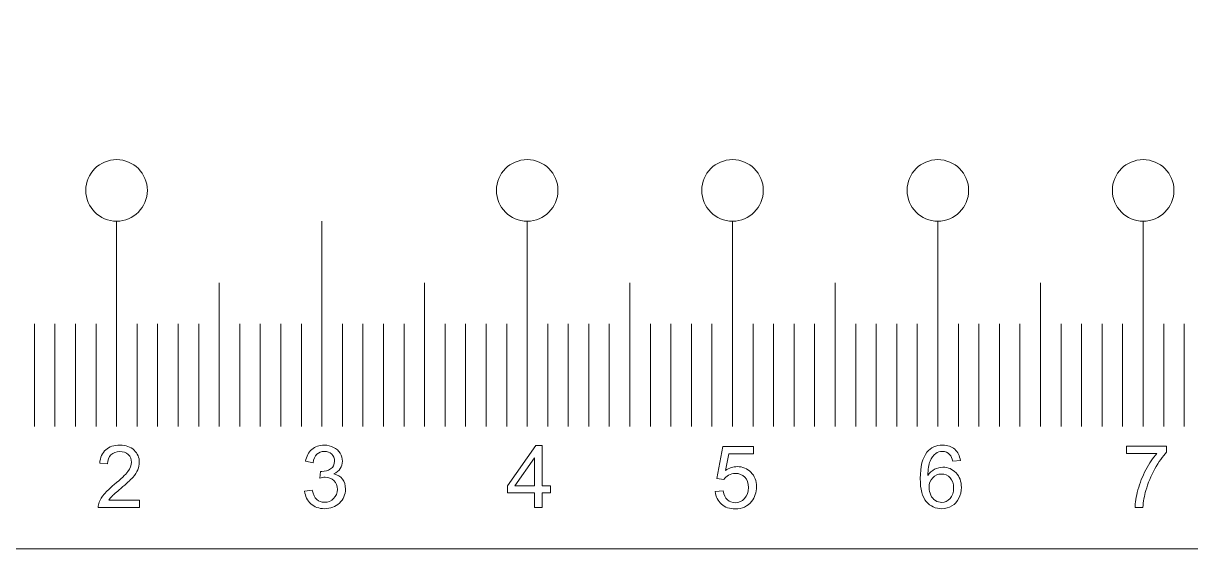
# Model space of a CAD drawing. Header units: millimetres. Extents: x -343 to 152, y -236 to 152.
# Drawn here: x -119.6 to -62.7, y -152.6 to -127 of the extents above; entities that cross this region are included whole.
import ezdxf

# ---------------------------------------------------------------- set-up
doc = ezdxf.new("R2010")
doc.units = ezdxf.units.MM
doc.header["$MEASUREMENT"] = 0
doc.layers.add('Layer 1', color=7, linetype='Continuous')

msp = doc.modelspace()

# ---------------------------------------------------------------- linework, layer by layer
at = {"layer": 'Layer 1', "color": 1, "lineweight": 20}
for points, knots in [([(-152.5693, -152.5693), (-152.5693, -152.5693), (152.4307, -152.5693), (152.4307, -152.5693), (152.4307, -152.5693), (152.4307, 152.4307), (152.4307, 152.4307), (152.4307, 152.4307), (-152.5693, 152.4307), (-152.5693, 152.4307), (-152.5693, 152.4307), (-152.5693, -152.5693), (-152.5693, -152.5693)], [0, 0, 0, 0, 0.25, 0.25, 0.25, 0.5, 0.5, 0.5, 0.75, 0.75, 0.75, 1, 1, 1, 1]), ([(-113.9447, -150.2137), (-113.9447, -150.2137), (-113.9447, -150.5693), (-113.9447, -150.5693), (-113.9447, -150.5693), (-115.9511, -150.5693), (-115.9511, -150.5693), (-115.954, -150.4798), (-115.9392, -150.3937), (-115.9074, -150.3105), (-115.856, -150.1743), (-115.7733, -150.0395), (-115.6598, -149.9076), (-115.5462, -149.7757), (-115.3839, -149.6233), (-115.173, -149.4504), (-114.8448, -149.1802), (-114.6219, -148.9663), (-114.5055, -148.8082), (-114.3883, -148.6503), (-114.3298, -148.5006), (-114.3298, -148.3595), (-114.3298, -148.2121), (-114.3828, -148.088), (-114.4886, -147.9864), (-114.5944, -147.8854), (-114.7327, -147.8346), (-114.9028, -147.8346), (-115.0826, -147.8346), (-115.2265, -147.8883), (-115.3346, -147.9955), (-115.4424, -148.102), (-115.4968, -148.2502), (-115.4982, -148.44), (-115.4982, -148.44), (-115.8792, -148.4019), (-115.8792, -148.4019), (-115.8531, -148.1169), (-115.7544, -147.8995), (-115.5836, -147.7499), (-115.4121, -147.6004), (-115.1829, -147.5256), (-114.8943, -147.5256), (-114.6035, -147.5256), (-114.3729, -147.606), (-114.2036, -147.7676), (-114.0334, -147.9291), (-113.9488, -148.1296), (-113.9488, -148.368), (-113.9488, -148.4894), (-113.9735, -148.6087), (-114.0236, -148.7258), (-114.0731, -148.8435), (-114.1555, -148.9671), (-114.2705, -149.0968), (-114.3863, -149.226), (-114.5775, -149.4045), (-114.8442, -149.6302), (-115.0679, -149.818), (-115.2118, -149.945), (-115.2753, -150.0119), (-115.3388, -150.0789), (-115.3909, -150.146), (-115.4326, -150.2137), (-115.4326, -150.2137), (-113.9447, -150.2137), (-113.9447, -150.2137)], [0, 0, 0, 0, 0.0454545, 0.0454545, 0.0454545, 0.0909091, 0.0909091, 0.0909091, 0.1363636, 0.1363636, 0.1363636, 0.1818182, 0.1818182, 0.1818182, 0.2272727, 0.2272727, 0.2272727, 0.2727273, 0.2727273, 0.2727273, 0.3181818, 0.3181818, 0.3181818, 0.3636364, 0.3636364, 0.3636364, 0.4090909, 0.4090909, 0.4090909, 0.4545455, 0.4545455, 0.4545455, 0.5, 0.5, 0.5, 0.5454545, 0.5454545, 0.5454545, 0.5909091, 0.5909091, 0.5909091, 0.6363636, 0.6363636, 0.6363636, 0.6818182, 0.6818182, 0.6818182, 0.7272727, 0.7272727, 0.7272727, 0.7727273, 0.7727273, 0.7727273, 0.8181818, 0.8181818, 0.8181818, 0.8636364, 0.8636364, 0.8636364, 0.9090909, 0.9090909, 0.9090909, 0.9545455, 0.9545455, 0.9545455, 1, 1, 1, 1]), ([(-105.8962, -149.765), (-105.8962, -149.765), (-105.5236, -149.7142), (-105.5236, -149.7142), (-105.4806, -149.9258), (-105.4087, -150.0782), (-105.3064, -150.1714), (-105.2041, -150.2645), (-105.0785, -150.3111), (-104.9296, -150.3111), (-104.7532, -150.3111), (-104.6043, -150.2505), (-104.4844, -150.129), (-104.3644, -150.0077), (-104.3044, -149.8575), (-104.3044, -149.6783), (-104.3044, -149.5074), (-104.3601, -149.3664), (-104.4724, -149.255), (-104.5838, -149.1441), (-104.7257, -149.0884), (-104.8985, -149.0884), (-104.9691, -149.0884), (-105.0566, -149.1026), (-105.1616, -149.13), (-105.1616, -149.13), (-105.1201, -148.804), (-105.1201, -148.804), (-105.0954, -148.8069), (-105.0749, -148.8082), (-105.06, -148.8082), (-104.9007, -148.8082), (-104.758, -148.7666), (-104.6304, -148.6842), (-104.5034, -148.6015), (-104.4399, -148.4745), (-104.4399, -148.3032), (-104.4399, -148.167), (-104.4865, -148.0541), (-104.5789, -147.9645), (-104.6714, -147.8749), (-104.7906, -147.8304), (-104.9366, -147.8304), (-105.082, -147.8304), (-105.2025, -147.8763), (-105.2993, -147.968), (-105.396, -148.0597), (-105.4581, -148.1973), (-105.4855, -148.3807), (-105.4855, -148.3807), (-105.8581, -148.313), (-105.8581, -148.313), (-105.8121, -148.0632), (-105.7092, -147.8692), (-105.5477, -147.7317), (-105.3868, -147.594), (-105.1856, -147.5256), (-104.9457, -147.5256), (-104.7806, -147.5256), (-104.6282, -147.5608), (-104.4893, -147.6321), (-104.3496, -147.7027), (-104.2431, -147.7994), (-104.1696, -147.9215), (-104.0956, -148.0442), (-104.0589, -148.174), (-104.0589, -148.3116), (-104.0589, -148.4422), (-104.0941, -148.5607), (-104.1641, -148.6679), (-104.2345, -148.7751), (-104.339, -148.8605), (-104.4766, -148.924), (-104.2973, -148.9649), (-104.1583, -149.051), (-104.0589, -149.1815), (-103.9602, -149.3114), (-103.9107, -149.4751), (-103.9107, -149.6705), (-103.9107, -149.935), (-104.0074, -150.1601), (-104.2, -150.3443), (-104.3933, -150.5284), (-104.6375, -150.6201), (-104.9323, -150.6201), (-105.1983, -150.6201), (-105.4191, -150.5404), (-105.5949, -150.3817), (-105.7712, -150.2229), (-105.8714, -150.0177), (-105.8962, -149.765)], [0, 0, 0, 0, 0.0333333, 0.0333333, 0.0333333, 0.0666667, 0.0666667, 0.0666667, 0.1, 0.1, 0.1, 0.1333333, 0.1333333, 0.1333333, 0.1666667, 0.1666667, 0.1666667, 0.2, 0.2, 0.2, 0.2333333, 0.2333333, 0.2333333, 0.2666667, 0.2666667, 0.2666667, 0.3, 0.3, 0.3, 0.3333333, 0.3333333, 0.3333333, 0.3666667, 0.3666667, 0.3666667, 0.4, 0.4, 0.4, 0.4333333, 0.4333333, 0.4333333, 0.4666667, 0.4666667, 0.4666667, 0.5, 0.5, 0.5, 0.5333333, 0.5333333, 0.5333333, 0.5666667, 0.5666667, 0.5666667, 0.6, 0.6, 0.6, 0.6333333, 0.6333333, 0.6333333, 0.6666667, 0.6666667, 0.6666667, 0.7, 0.7, 0.7, 0.7333333, 0.7333333, 0.7333333, 0.7666667, 0.7666667, 0.7666667, 0.8, 0.8, 0.8, 0.8333333, 0.8333333, 0.8333333, 0.8666667, 0.8666667, 0.8666667, 0.9, 0.9, 0.9, 0.9333333, 0.9333333, 0.9333333, 0.9666667, 0.9666667, 0.9666667, 1, 1, 1, 1]), ([(-94.7066, -150.5693), (-94.7066, -150.5693), (-94.7066, -149.8454), (-94.7066, -149.8454), (-94.7066, -149.8454), (-96.0232, -149.8454), (-96.0232, -149.8454), (-96.0232, -149.8454), (-96.0232, -149.5025), (-96.0232, -149.5025), (-96.0232, -149.5025), (-94.6389, -147.5383), (-94.6389, -147.5383), (-94.6389, -147.5383), (-94.3341, -147.5383), (-94.3341, -147.5383), (-94.3341, -147.5383), (-94.3341, -149.5025), (-94.3341, -149.5025), (-94.3341, -149.5025), (-93.9235, -149.5025), (-93.9235, -149.5025), (-93.9235, -149.5025), (-93.9235, -149.8454), (-93.9235, -149.8454), (-93.9235, -149.8454), (-94.3341, -149.8454), (-94.3341, -149.8454), (-94.3341, -149.8454), (-94.3341, -150.5693), (-94.3341, -150.5693), (-94.3341, -150.5693), (-94.7066, -150.5693), (-94.7066, -150.5693)], [0, 0, 0, 0, 0.0909091, 0.0909091, 0.0909091, 0.1818182, 0.1818182, 0.1818182, 0.2727273, 0.2727273, 0.2727273, 0.3636364, 0.3636364, 0.3636364, 0.4545455, 0.4545455, 0.4545455, 0.5454545, 0.5454545, 0.5454545, 0.6363636, 0.6363636, 0.6363636, 0.7272727, 0.7272727, 0.7272727, 0.8181818, 0.8181818, 0.8181818, 0.9090909, 0.9090909, 0.9090909, 1, 1, 1, 1]), ([(-85.8963, -149.7861), (-85.8963, -149.7861), (-85.5068, -149.7565), (-85.5068, -149.7565), (-85.478, -149.9464), (-85.411, -150.0889), (-85.3065, -150.1848), (-85.202, -150.2801), (-85.0743, -150.328), (-84.9242, -150.328), (-84.7428, -150.328), (-84.591, -150.2603), (-84.4676, -150.1255), (-84.3449, -149.99), (-84.2834, -149.8109), (-84.2834, -149.5879), (-84.2834, -149.3755), (-84.342, -149.2084), (-84.4598, -149.0856), (-84.5777, -148.9629), (-84.7337, -148.9014), (-84.9277, -148.9014), (-85.0482, -148.9014), (-85.1563, -148.929), (-85.2521, -148.984), (-85.3475, -149.0391), (-85.4223, -149.1102), (-85.4772, -149.1977), (-85.4772, -149.1977), (-85.8287, -149.1469), (-85.8287, -149.1469), (-85.8287, -149.1469), (-85.5366, -147.5891), (-85.5366, -147.5891), (-85.5366, -147.5891), (-84.0336, -147.5891), (-84.0336, -147.5891), (-84.0336, -147.5891), (-84.0336, -147.9447), (-84.0336, -147.9447), (-84.0336, -147.9447), (-85.2394, -147.9447), (-85.2394, -147.9447), (-85.2394, -147.9447), (-85.401, -148.7624), (-85.401, -148.7624), (-85.2198, -148.6347), (-85.0293, -148.5712), (-84.8303, -148.5712), (-84.5663, -148.5712), (-84.3435, -148.663), (-84.1622, -148.8463), (-83.9808, -149.0298), (-83.8897, -149.2654), (-83.8897, -149.5533), (-83.8897, -149.8279), (-83.9694, -150.0649), (-84.129, -150.2645), (-84.323, -150.51), (-84.5882, -150.6328), (-84.9242, -150.6328), (-85.1993, -150.6328), (-85.4237, -150.5553), (-85.5979, -150.4007), (-85.7721, -150.2463), (-85.8717, -150.0415), (-85.8963, -149.7861)], [0, 0, 0, 0, 0.0454545, 0.0454545, 0.0454545, 0.0909091, 0.0909091, 0.0909091, 0.1363636, 0.1363636, 0.1363636, 0.1818182, 0.1818182, 0.1818182, 0.2272727, 0.2272727, 0.2272727, 0.2727273, 0.2727273, 0.2727273, 0.3181818, 0.3181818, 0.3181818, 0.3636364, 0.3636364, 0.3636364, 0.4090909, 0.4090909, 0.4090909, 0.4545455, 0.4545455, 0.4545455, 0.5, 0.5, 0.5, 0.5454545, 0.5454545, 0.5454545, 0.5909091, 0.5909091, 0.5909091, 0.6363636, 0.6363636, 0.6363636, 0.6818182, 0.6818182, 0.6818182, 0.7272727, 0.7272727, 0.7272727, 0.7727273, 0.7727273, 0.7727273, 0.8181818, 0.8181818, 0.8181818, 0.8636364, 0.8636364, 0.8636364, 0.9090909, 0.9090909, 0.9090909, 0.9545455, 0.9545455, 0.9545455, 1, 1, 1, 1]), ([(-73.9616, -148.2791), (-73.9616, -148.2791), (-74.3299, -148.3087), (-74.3299, -148.3087), (-74.3629, -148.1628), (-74.4103, -148.0561), (-74.4716, -147.9899), (-74.5725, -147.8834), (-74.6975, -147.8304), (-74.8455, -147.8304), (-74.9649, -147.8304), (-75.0707, -147.8636), (-75.1616, -147.9299), (-75.2788, -148.0153), (-75.3706, -148.1394), (-75.439, -148.3032), (-75.5067, -148.4676), (-75.5419, -148.7011), (-75.5448, -149.0037), (-75.4551, -148.8675), (-75.3452, -148.7659), (-75.2153, -148.7004), (-75.0854, -148.6341), (-74.95, -148.6008), (-74.8074, -148.6008), (-74.5592, -148.6008), (-74.3475, -148.6926), (-74.1724, -148.8754), (-73.9982, -149.058), (-73.9108, -149.2938), (-73.9108, -149.5836), (-73.9108, -149.7741), (-73.9516, -149.9506), (-74.0335, -150.1143), (-74.116, -150.2779), (-74.2283, -150.4029), (-74.3722, -150.4896), (-74.5153, -150.5765), (-74.6783, -150.6201), (-74.8604, -150.6201), (-75.1701, -150.6201), (-75.4234, -150.5058), (-75.6195, -150.2779), (-75.8151, -150.05), (-75.9131, -149.6741), (-75.9131, -149.1505), (-75.9131, -148.5649), (-75.8044, -148.1388), (-75.5879, -147.8727), (-75.3987, -147.6413), (-75.144, -147.5256), (-74.823, -147.5256), (-74.5846, -147.5256), (-74.3883, -147.5927), (-74.2359, -147.7259), (-74.0835, -147.8594), (-73.9919, -148.0434), (-73.9616, -148.2791)], [0, 0, 0, 0, 0.0526316, 0.0526316, 0.0526316, 0.1052632, 0.1052632, 0.1052632, 0.1578947, 0.1578947, 0.1578947, 0.2105263, 0.2105263, 0.2105263, 0.2631579, 0.2631579, 0.2631579, 0.3157895, 0.3157895, 0.3157895, 0.3684211, 0.3684211, 0.3684211, 0.4210526, 0.4210526, 0.4210526, 0.4736842, 0.4736842, 0.4736842, 0.5263158, 0.5263158, 0.5263158, 0.5789474, 0.5789474, 0.5789474, 0.6315789, 0.6315789, 0.6315789, 0.6842105, 0.6842105, 0.6842105, 0.7368421, 0.7368421, 0.7368421, 0.7894737, 0.7894737, 0.7894737, 0.8421053, 0.8421053, 0.8421053, 0.8947368, 0.8947368, 0.8947368, 0.9473684, 0.9473684, 0.9473684, 1, 1, 1, 1]), ([(-65.8749, -147.932), (-65.8749, -147.932), (-65.8749, -147.5764), (-65.8749, -147.5764), (-65.8749, -147.5764), (-63.9149, -147.5764), (-63.9149, -147.5764), (-63.9149, -147.5764), (-63.9149, -147.8642), (-63.9149, -147.8642), (-64.1076, -148.0696), (-64.2994, -148.3426), (-64.4886, -148.6835), (-64.6784, -149.0241), (-64.8244, -149.3749), (-64.9282, -149.7353), (-65.0022, -149.9887), (-65.0501, -150.2674), (-65.0706, -150.5693), (-65.0706, -150.5693), (-65.4516, -150.5693), (-65.4516, -150.5693), (-65.4474, -150.3309), (-65.4008, -150.0424), (-65.3112, -149.7044), (-65.2217, -149.3657), (-65.094, -149.0398), (-64.9267, -148.7258), (-64.7596, -148.4117), (-64.5818, -148.1472), (-64.3933, -147.932), (-64.3933, -147.932), (-65.8749, -147.932), (-65.8749, -147.932)], [0, 0, 0, 0, 0.0909091, 0.0909091, 0.0909091, 0.1818182, 0.1818182, 0.1818182, 0.2727273, 0.2727273, 0.2727273, 0.3636364, 0.3636364, 0.3636364, 0.4545455, 0.4545455, 0.4545455, 0.5454545, 0.5454545, 0.5454545, 0.6363636, 0.6363636, 0.6363636, 0.7272727, 0.7272727, 0.7272727, 0.8181818, 0.8181818, 0.8181818, 0.9090909, 0.9090909, 0.9090909, 1, 1, 1, 1]), ([(-94.7066, -149.5025), (-94.7066, -149.5025), (-94.7066, -148.1388), (-94.7066, -148.1388), (-94.7066, -148.1388), (-95.6569, -149.5025), (-95.6569, -149.5025), (-95.6569, -149.5025), (-94.7066, -149.5025), (-94.7066, -149.5025)], [0, 0, 0, 0, 0.3333333, 0.3333333, 0.3333333, 0.6666667, 0.6666667, 0.6666667, 1, 1, 1, 1]), ([(-75.4856, -149.5872), (-75.4856, -149.7156), (-75.458, -149.8384), (-75.4036, -149.9555), (-75.3494, -150.0727), (-75.2732, -150.1616), (-75.1765, -150.2229), (-75.0792, -150.2844), (-74.9761, -150.3153), (-74.8668, -150.3153), (-74.708, -150.3153), (-74.5725, -150.2518), (-74.4604, -150.1248), (-74.3481, -149.9978), (-74.2918, -149.8257), (-74.2918, -149.6077), (-74.2918, -149.3981), (-74.3475, -149.233), (-74.4582, -149.1124), (-74.569, -148.9917), (-74.7102, -148.931), (-74.8815, -148.931), (-75.0495, -148.931), (-75.1928, -148.9917), (-75.3098, -149.1124), (-75.427, -149.233), (-75.4856, -149.3911), (-75.4856, -149.5872)], [0, 0, 0, 0, 0.1111111, 0.1111111, 0.1111111, 0.2222222, 0.2222222, 0.2222222, 0.3333333, 0.3333333, 0.3333333, 0.4444444, 0.4444444, 0.4444444, 0.5555556, 0.5555556, 0.5555556, 0.6666667, 0.6666667, 0.6666667, 0.7777778, 0.7777778, 0.7777778, 0.8888889, 0.8888889, 0.8888889, 1, 1, 1, 1])]:
    msp.add_open_spline(points, degree=3, knots=knots, dxfattribs=at)
at = {"layer": 'Layer 1', "color": 253, "lineweight": 9}
for points in [[(-115.0579, -133.611), (-115.8863, -133.611), (-116.558, -134.2825), (-116.558, -135.111), (-116.558, -135.9394), (-115.8863, -136.6109), (-115.0579, -136.6109), (-114.2296, -136.6109), (-113.5579, -135.9394), (-113.5579, -135.111), (-113.5579, -134.2825), (-114.2296, -133.611), (-115.0579, -133.611)], [(-95.058, -133.611), (-95.8863, -133.611), (-96.558, -134.2825), (-96.558, -135.111), (-96.558, -135.9394), (-95.8863, -136.6109), (-95.058, -136.6109), (-94.2296, -136.6109), (-93.5579, -135.9394), (-93.5579, -135.111), (-93.5579, -134.2825), (-94.2296, -133.611), (-95.058, -133.611)], [(-85.0579, -133.611), (-85.8864, -133.611), (-86.5579, -134.2825), (-86.5579, -135.111), (-86.5579, -135.9394), (-85.8864, -136.6109), (-85.0579, -136.6109), (-84.2295, -136.6109), (-83.558, -135.9394), (-83.558, -135.111), (-83.558, -134.2825), (-84.2295, -133.611), (-85.0579, -133.611)], [(-75.058, -133.611), (-75.8863, -133.611), (-76.5579, -134.2825), (-76.5579, -135.111), (-76.5579, -135.9394), (-75.8863, -136.6109), (-75.058, -136.6109), (-74.2296, -136.6109), (-73.5579, -135.9394), (-73.5579, -135.111), (-73.5579, -134.2825), (-74.2296, -133.611), (-75.058, -133.611)], [(-65.0579, -133.611), (-65.8863, -133.611), (-66.558, -134.2825), (-66.558, -135.111), (-66.558, -135.9394), (-65.8863, -136.6109), (-65.0579, -136.6109), (-64.2295, -136.6109), (-63.558, -135.9394), (-63.558, -135.111), (-63.558, -134.2825), (-64.2295, -133.611), (-65.0579, -133.611)]]:
    msp.add_open_spline(points, degree=3, knots=[0, 0, 0, 0, 0.25, 0.25, 0.25, 0.5, 0.5, 0.5, 0.75, 0.75, 0.75, 1, 1, 1, 1], dxfattribs=at)
at = {"layer": 'Layer 1', "color": 1, "lineweight": 20}
for points in [[(-115.0579, -136.6109), (-115.0579, -136.6109), (-115.0579, -146.611), (-115.0579, -146.611)], [(-105.058, -136.6109), (-105.058, -136.6109), (-105.058, -146.611), (-105.058, -146.611)], [(-95.058, -136.6109), (-95.058, -136.6109), (-95.058, -146.611), (-95.058, -146.611)], [(-85.0579, -136.6109), (-85.0579, -136.6109), (-85.0579, -146.611), (-85.0579, -146.611)], [(-75.058, -136.6109), (-75.058, -136.6109), (-75.058, -146.611), (-75.058, -146.611)], [(-65.0579, -136.6109), (-65.0579, -136.6109), (-65.0579, -146.611), (-65.0579, -146.611)], [(-110.058, -139.611), (-110.058, -139.611), (-110.058, -146.611), (-110.058, -146.611)], [(-100.0579, -139.611), (-100.0579, -139.611), (-100.0579, -146.611), (-100.0579, -146.611)], [(-90.058, -139.611), (-90.058, -139.611), (-90.058, -146.611), (-90.058, -146.611)], [(-80.0579, -139.611), (-80.0579, -139.611), (-80.0579, -146.611), (-80.0579, -146.611)], [(-70.058, -139.611), (-70.058, -139.611), (-70.058, -146.611), (-70.058, -146.611)], [(-119.058, -141.611), (-119.058, -141.611), (-119.058, -146.611), (-119.058, -146.611)], [(-118.0579, -141.611), (-118.0579, -141.611), (-118.0579, -146.611), (-118.0579, -146.611)], [(-117.058, -141.611), (-117.058, -141.611), (-117.058, -146.611), (-117.058, -146.611)], [(-116.058, -141.611), (-116.058, -141.611), (-116.058, -146.611), (-116.058, -146.611)], [(-114.058, -141.611), (-114.058, -141.611), (-114.058, -146.611), (-114.058, -146.611)], [(-113.0579, -141.611), (-113.0579, -141.611), (-113.0579, -146.611), (-113.0579, -146.611)], [(-112.058, -141.611), (-112.058, -141.611), (-112.058, -146.611), (-112.058, -146.611)], [(-111.0579, -141.611), (-111.0579, -141.611), (-111.0579, -146.611), (-111.0579, -146.611)], [(-109.0579, -141.611), (-109.0579, -141.611), (-109.0579, -146.611), (-109.0579, -146.611)], [(-108.058, -141.611), (-108.058, -141.611), (-108.058, -146.611), (-108.058, -146.611)], [(-107.0579, -141.611), (-107.0579, -141.611), (-107.0579, -146.611), (-107.0579, -146.611)], [(-106.058, -141.611), (-106.058, -141.611), (-106.058, -146.611), (-106.058, -146.611)], [(-104.0579, -141.611), (-104.0579, -141.611), (-104.0579, -146.611), (-104.0579, -146.611)], [(-103.058, -141.611), (-103.058, -141.611), (-103.058, -146.611), (-103.058, -146.611)], [(-102.0579, -141.611), (-102.0579, -141.611), (-102.0579, -146.611), (-102.0579, -146.611)], [(-101.058, -141.611), (-101.058, -141.611), (-101.058, -146.611), (-101.058, -146.611)], [(-99.058, -141.611), (-99.058, -141.611), (-99.058, -146.611), (-99.058, -146.611)], [(-98.0579, -141.611), (-98.0579, -141.611), (-98.0579, -146.611), (-98.0579, -146.611)], [(-97.058, -141.611), (-97.058, -141.611), (-97.058, -146.611), (-97.058, -146.611)], [(-96.0579, -141.611), (-96.0579, -141.611), (-96.0579, -146.611), (-96.0579, -146.611)], [(-94.0579, -141.611), (-94.0579, -141.611), (-94.0579, -146.611), (-94.0579, -146.611)], [(-93.0579, -141.611), (-93.0579, -141.611), (-93.0579, -146.611), (-93.0579, -146.611)], [(-92.058, -141.611), (-92.058, -141.611), (-92.058, -146.611), (-92.058, -146.611)], [(-91.0579, -141.611), (-91.0579, -141.611), (-91.0579, -146.611), (-91.0579, -146.611)], [(-89.0579, -141.611), (-89.0579, -141.611), (-89.0579, -146.611), (-89.0579, -146.611)], [(-88.058, -141.611), (-88.058, -141.611), (-88.058, -146.611), (-88.058, -146.611)], [(-87.0579, -141.611), (-87.0579, -141.611), (-87.0579, -146.611), (-87.0579, -146.611)], [(-86.058, -141.611), (-86.058, -141.611), (-86.058, -146.611), (-86.058, -146.611)], [(-84.058, -141.611), (-84.058, -141.611), (-84.058, -146.611), (-84.058, -146.611)], [(-83.0579, -141.611), (-83.0579, -141.611), (-83.0579, -146.611), (-83.0579, -146.611)], [(-82.0579, -141.611), (-82.0579, -141.611), (-82.0579, -146.611), (-82.0579, -146.611)], [(-81.058, -141.611), (-81.058, -141.611), (-81.058, -146.611), (-81.058, -146.611)], [(-79.058, -141.611), (-79.058, -141.611), (-79.058, -146.611), (-79.058, -146.611)], [(-78.0579, -141.611), (-78.0579, -141.611), (-78.0579, -146.611), (-78.0579, -146.611)], [(-77.058, -141.611), (-77.058, -141.611), (-77.058, -146.611), (-77.058, -146.611)], [(-76.0579, -141.611), (-76.0579, -141.611), (-76.0579, -146.611), (-76.0579, -146.611)], [(-74.0579, -141.611), (-74.0579, -141.611), (-74.0579, -146.611), (-74.0579, -146.611)], [(-73.058, -141.611), (-73.058, -141.611), (-73.058, -146.611), (-73.058, -146.611)], [(-72.0579, -141.611), (-72.0579, -141.611), (-72.0579, -146.611), (-72.0579, -146.611)], [(-71.058, -141.611), (-71.058, -141.611), (-71.058, -146.611), (-71.058, -146.611)], [(-69.0579, -141.611), (-69.0579, -141.611), (-69.0579, -146.611), (-69.0579, -146.611)], [(-68.058, -141.611), (-68.058, -141.611), (-68.058, -146.611), (-68.058, -146.611)], [(-67.0579, -141.611), (-67.0579, -141.611), (-67.0579, -146.611), (-67.0579, -146.611)], [(-66.058, -141.611), (-66.058, -141.611), (-66.058, -146.611), (-66.058, -146.611)], [(-64.058, -141.611), (-64.058, -141.611), (-64.058, -146.611), (-64.058, -146.611)], [(-63.0579, -141.611), (-63.0579, -141.611), (-63.0579, -146.611), (-63.0579, -146.611)]]:
    msp.add_open_spline(points, degree=3, dxfattribs=at)

doc.saveas('drawing.dxf')
